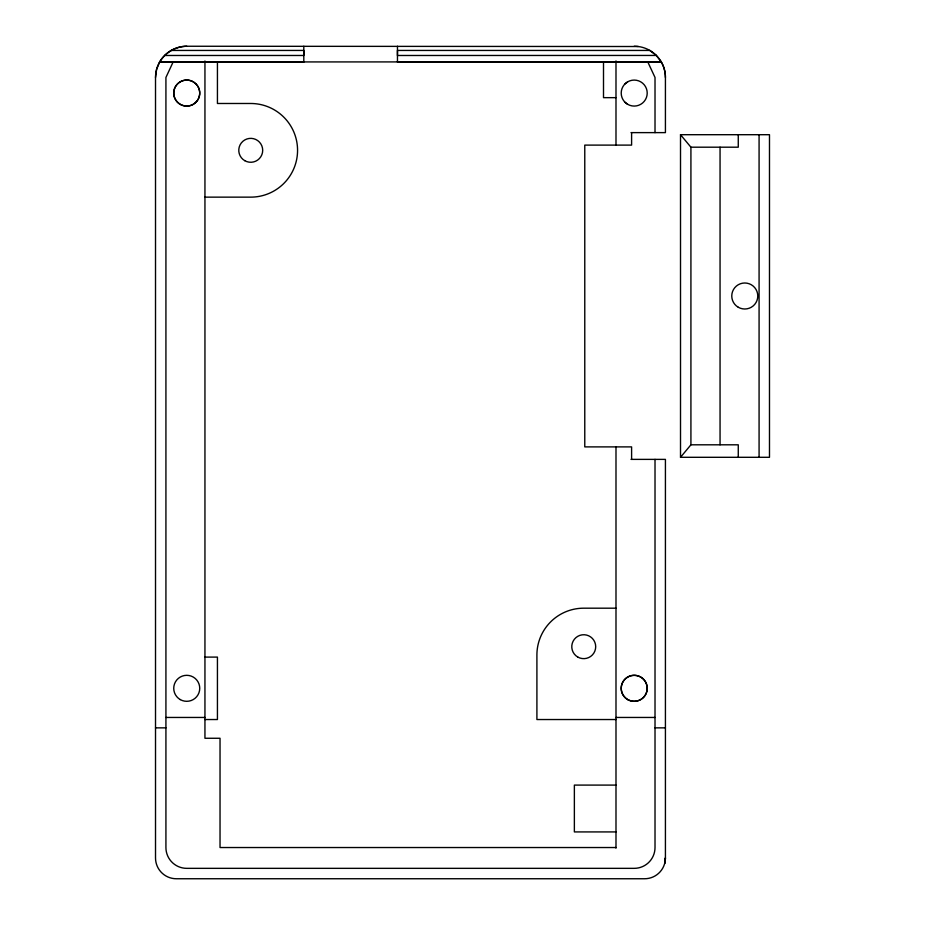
<?xml version="1.0" encoding="UTF-8"?>
<svg xmlns="http://www.w3.org/2000/svg" width="925" height="925" viewBox="0 0 925 925"><rect width="100%" height="100%" fill="white"/><g stroke="black" fill="none" stroke-linecap="round" stroke-linejoin="round"><path stroke-width="1.39" d="M631.035 132.622L665.422 132.622L665.422 77.469A31.219 31.219 0 0 0 661.236 61.859L397.461 61.859M303.805 61.859L159.69 61.952L661.236 61.871L656.276 55.442L649.812 50.436L397.461 50.436L397.461 55.488L656.276 55.442M631.035 459.378L665.422 459.378L665.422 857.938A20.812 20.812 0 0 1 644.609 878.75L176.328 878.75A20.812 20.812 0 0 1 155.516 857.938L155.516 77.469L156.579 69.387L159.701 61.859M173.183 61.859L165.922 77.469L165.922 847.531A20.812 20.812 0 0 0 186.734 868.344L634.203 868.344A20.812 20.812 0 0 0 655.016 847.531L655.016 459.378M159.69 61.952C165.367 52.517 175.692 46.4 186.734 46.25L638.273 46.516M680.511 457.297L690.917 444.809L690.917 147.191L680.511 134.703L769.484 134.703L769.484 457.297L680.511 457.297L680.511 134.703M625.011 83.886L627.705 81.816A13.008 13.008 0 0 1 647.211 93.078A13.008 13.008 0 0 1 627.705 104.34L625.011 102.27M171.125 50.436L303.805 50.436L303.805 55.477L164.65 55.477M615.992 97.657L603.505 97.657L603.505 61.859M690.917 147.191L738.266 147.191L738.266 134.703M204.945 197.141L250.733 197.141A46.828 46.828 0 0 0 297.561 150.312A46.828 46.828 0 0 0 250.733 103.484L217.433 103.484L217.433 61.859M690.917 444.809L738.266 444.809L738.266 457.297M615.992 608.188L583.733 608.188A46.828 46.828 0 0 0 536.905 655.016L536.905 719.534L615.992 719.534M204.945 657.097L217.433 657.097L217.433 719.534L204.945 719.534M165.922 717.453L204.945 717.453M615.992 717.453L655.016 717.453M155.516 727.859L165.922 727.859M655.016 727.859L665.422 727.859M615.992 785.094L574.367 785.094L574.367 831.922L615.992 831.922M615.992 847.531L220.034 847.531L220.034 738.266L204.945 738.266L204.945 60.957M647.754 61.859L655.016 77.469L655.016 132.622M759.078 134.703L759.078 457.297M720.055 147.191L720.055 444.809M631.602 132.622L631.602 145.109L584.773 145.109L584.773 446.891L631.602 446.891L631.602 459.378M615.992 60.9L615.992 145.109M615.992 446.891L615.992 848.132M397.461 46.25L397.461 61.952M303.805 46.25L303.805 61.952M155.516 77.469A31.219 31.219 0 0 1 186.734 46.25M627.705 104.34A13.008 13.008 0 0 1 627.705 81.816M634.203 46.25A31.219 31.219 0 0 1 665.422 77.469M665.422 857.938L664.717 863.256L665.422 857.938M195.927 102.27L193.244 104.34A13.008 13.008 0 0 1 173.727 93.078A13.008 13.008 0 0 1 193.244 81.816L195.927 83.886A13.008 13.008 0 0 1 195.927 102.27M177.542 102.27A13.008 13.008 0 0 0 199.303 96.443A13.008 13.008 0 0 0 183.37 80.51A13.008 13.008 0 0 0 177.542 102.27M625.011 697.508A13.008 13.008 0 0 0 646.772 691.68A13.008 13.008 0 0 0 630.838 675.747A13.008 13.008 0 0 0 625.011 697.508M180.236 699.577A13.008 13.008 0 0 0 199.742 688.316A13.008 13.008 0 0 0 180.236 677.054A13.008 13.008 0 0 0 180.236 699.577M627.705 699.577A13.008 13.008 0 0 0 647.211 688.316A13.008 13.008 0 0 0 627.705 677.054A13.008 13.008 0 0 0 627.705 699.577M244.755 160.673A11.967 11.967 0 0 0 262.7 150.312A11.967 11.967 0 0 0 244.755 139.953A11.967 11.967 0 0 0 244.755 160.673M577.755 657.051A11.967 11.967 0 0 0 595.7 646.691A11.967 11.967 0 0 0 577.755 636.331A11.967 11.967 0 0 0 577.755 657.051M738.266 307.262A13.008 13.008 0 0 0 757.783 296A13.008 13.008 0 0 0 738.266 284.738A13.008 13.008 0 0 0 738.266 307.262"/></g></svg>
